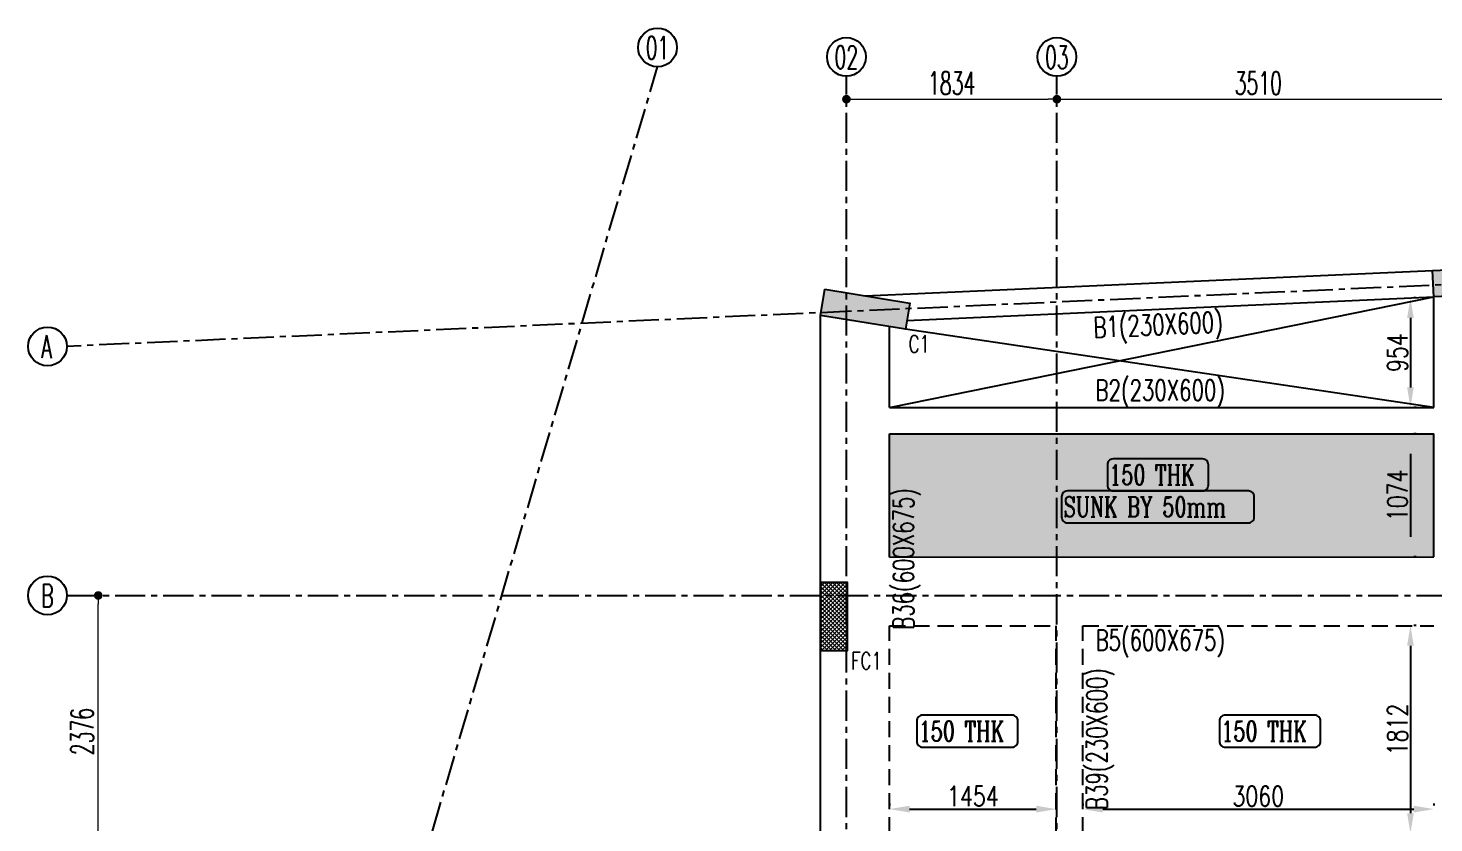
# Model space of a CAD drawing. Header units: inches. Extents: x 5501426 to 5570916, y 463710 to 505098.
# Drawn here: x 5501426 to 5513676, y 498166 to 505098 of the extents above; entities that cross this region are included whole.
import ezdxf

# ---------------------------------------------------------------- set-up
doc = ezdxf.new("R2010")
doc.units = ezdxf.units.IN
doc.header["$LTSCALE"] = 700
doc.header["$MEASUREMENT"] = 0
doc.header["$PDMODE"] = 2
doc.header["$PDSIZE"] = 75
for name, pattern in [('CENTER', [2, 1.25, -0.25, 0.25, -0.25]), ('CONTINULUS', [0]), ('HIDDEN', [0.375, 0.25, -0.125])]:
    doc.linetypes.add(name, pattern=pattern)
doc.layers.get('0').update_dxf_attribs({"color": 1})
doc.layers.get('DEFPOINTS').update_dxf_attribs({"color": 250})
for name, color, linetype in [('STR-Beam', 4, 'Continuous'), ('STR-Beam Number', 6, 'Continuous'), ('STR-Column', 5, 'Continuous'), ('STR-Column Numbers', 1, 'Continuous'), ('STR-Cut out', 248, 'HIDDEN'), ('STR-Dimension', 8, 'Continuous'), ('STR-Grid Circle', 251, 'Continuous'), ('STR-Grid Dim', 251, 'Continuous'), ('STR-Grid Line', 148, 'Continuous'), ('STR-Grid Number', 251, 'Continuous'), ('STR-Hatch', 251, 'Continuous'), ('STR-Text', 150, 'Continuous')]:
    doc.layers.add(name, color=color, linetype=linetype)
doc.layers.add('STR-Column Hatch', color=17, linetype='Continuous', lineweight=5)
doc.styles.add('a-100 txt m', font='romans.shx', dxfattribs={"width": 0.75, "height": 300})
doc.styles.add('DIMTEXT', font='SIMPLEX.shx', dxfattribs={"width": 0.6})
doc.styles.add('ROMANC', font='romanc.shx')
doc.styles.add('ROMANS', font='romans.shx', dxfattribs={"width": 0.75})
doc.dimstyles.new('DESIGN DESK', dxfattribs={"dimtxt": 200, "dimasz": 75, "dimexe": 0.1, "dimexo": 0.1, "dimgap": 0.09, "dimtad": 0, "dimdec": 0, "dimzin": 0, "dimdsep": 46, "dimtxsty": 'DIMTEXT', "dimblk": 'DOT', "dimcen": 0, "dimclrd": 8, "dimclre": 8, "dimclrt": 7, "dimadec": 0, "dimazin": 0, "dimtfac": 1, "dimtdec": 0, "dimtix": 1, "dimtmove": 0, "dimatfit": 3, "dimldrblk": 'ARCHTICK', "dimfxl": 1, "dimtolj": 1, "dimtzin": 0, "dimlwd": 9, "dimlwe": 13, "dimarcsym": 0})
doc.dimstyles.new('SSM', dxfattribs={"dimscale": 10, "dimtxt": 250, "dimasz": 150, "dimexe": 100, "dimexo": 50, "dimgap": 25, "dimtad": 1, "dimdec": 0, "dimzin": 1, "dimdsep": 46, "dimtxsty": 'ROMANS', "dimcen": 5, "dimdle": 75, "dimclrd": 9, "dimclre": 9, "dimclrt": 7, "dimadec": 0, "dimazin": 0, "dimtfac": 1, "dimtdec": 0, "dimtix": 1, "dimtmove": 1, "dimatfit": 3, "dimfxl": 1, "dimtolj": 1, "dimtzin": 1, "dimarcsym": 0})

# ---------------------------------------------------------------- blocks, each defined once
blk = doc.blocks.new('_Dot')
at = {"color": 0, "linetype": 'ByBlock', "lineweight": -2}
blk.add_line((-0.5, 0), (-1, 0), dxfattribs=at)
at = {"color": 0, "linetype": 'ByBlock', "const_width": 0.5}
blk.add_lwpolyline([(-0.25, 0, 1), (0.25, 0, 1)], format="xyb", close=True, dxfattribs=at)
blk = doc.blocks.new('*D4')
at = {"layer": 'DEFPOINTS', "color": 0, "linetype": 'CONTINULUS', "ltscale": 0.05, "transparency": 16777216}
for p in [(5502037, 500150), (5502037, 500150), (5502037, 497775)]:
    blk.add_point(p, dxfattribs=at)
at = {"layer": 'STR-Grid Dim', "color": 251, "lineweight": 13}
for p, q in [((5502037, 500150), (5502037, 500150)), ((5502037, 497775), (5502037, 497775))]:
    blk.add_line(p, q, dxfattribs=at)
at = {"layer": 'STR-Grid Dim', "color": 251, "lineweight": 9}
blk.add_line((5502037, 497850), (5502037, 500075), dxfattribs=at)
at = {"layer": 'STR-Grid Dim', "color": 251, "linetype": 'ByBlock', "lineweight": 9, "ltscale": 0.05, "xscale": 75, "yscale": 75, "zscale": 75}
for p, rotation in [((5502037, 500150), 90), ((5502037, 497775), 270)]:
    blk.add_blockref('_Dot', p, dxfattribs=dict(at, rotation=rotation))
at = {"layer": 'STR-Grid Dim', "color": 251, "linetype": 'CONTINULUS', "ltscale": 0.05, "insert": (5501897, 498963), "char_height": 200, "attachment_point": 5, "rotation": 90, "style": 'DIMTEXT'}
blk.add_mtext('\\A1;2376', dxfattribs=at)
blk = doc.blocks.new('_ARCHTICK')
at = {"color": 0, "linetype": 'ByBlock', "const_width": 0.15}
blk.add_lwpolyline([(-0.5, -0.5), (0.5, 0.5)], dxfattribs=at)
blk = doc.blocks.new('*D9')
at = {"layer": 'DEFPOINTS', "color": 0, "linetype": 'CONTINULUS', "ltscale": 0.05, "transparency": 16777216}
for p in [(5508557, 504478), (5510391, 504478), (5510391, 504478)]:
    blk.add_point(p, dxfattribs=at)
at = {"layer": 'STR-Grid Dim', "color": 251, "lineweight": 13}
for p, q in [((5508557, 504477), (5508557, 504477)), ((5510391, 504477), (5510391, 504477))]:
    blk.add_line(p, q, dxfattribs=at)
at = {"layer": 'STR-Grid Dim', "color": 251, "lineweight": 9}
blk.add_line((5508632, 504478), (5510316, 504478), dxfattribs=at)
at = {"layer": 'STR-Grid Dim', "color": 251, "linetype": 'ByBlock', "lineweight": 9, "ltscale": 0.05, "xscale": 75, "yscale": 75, "zscale": 75, "rotation": 180}
blk.add_blockref('_Dot', (5508557, 504478), dxfattribs=at)
at = {"layer": 'STR-Grid Dim', "color": 251, "linetype": 'ByBlock', "lineweight": 9, "ltscale": 0.05, "xscale": 75, "yscale": 75, "zscale": 75}
blk.add_blockref('_Dot', (5510391, 504478), dxfattribs=at)
at = {"layer": 'STR-Grid Dim', "color": 251, "linetype": 'CONTINULUS', "ltscale": 0.05, "insert": (5509474, 504618), "char_height": 200, "attachment_point": 5, "style": 'DIMTEXT'}
blk.add_mtext('\\A1;1834', dxfattribs=at)
blk = doc.blocks.new('*D10')
at = {"layer": 'DEFPOINTS', "color": 0, "linetype": 'CONTINULUS', "ltscale": 0.05, "transparency": 16777216}
for p in [(5510391, 504478), (5513901, 504478), (5513901, 504478)]:
    blk.add_point(p, dxfattribs=at)
at = {"layer": 'STR-Grid Dim', "color": 251, "lineweight": 13}
for p, q in [((5510391, 504477), (5510391, 504477)), ((5513901, 504477), (5513901, 504477))]:
    blk.add_line(p, q, dxfattribs=at)
at = {"layer": 'STR-Grid Dim', "color": 251, "lineweight": 9}
blk.add_line((5510466, 504478), (5513826, 504478), dxfattribs=at)
at = {"layer": 'STR-Grid Dim', "color": 251, "linetype": 'ByBlock', "lineweight": 9, "ltscale": 0.05, "xscale": 75, "yscale": 75, "zscale": 75, "rotation": 180}
blk.add_blockref('_Dot', (5510391, 504478), dxfattribs=at)
at = {"layer": 'STR-Grid Dim', "color": 251, "linetype": 'ByBlock', "lineweight": 9, "ltscale": 0.05, "xscale": 75, "yscale": 75, "zscale": 75}
blk.add_blockref('_Dot', (5513901, 504478), dxfattribs=at)
at = {"layer": 'STR-Grid Dim', "color": 251, "linetype": 'CONTINULUS', "ltscale": 0.05, "insert": (5512146, 504618), "char_height": 200, "attachment_point": 5, "style": 'DIMTEXT'}
blk.add_mtext('\\A1;3510', dxfattribs=at)
blk = doc.blocks.new('*D37')
at = {"layer": 'DEFPOINTS', "color": 0, "linetype": 'CONTINULUS'}
for p in [(5510616, 498287), (5513676, 498287), (5513676, 498287)]:
    blk.add_point(p, dxfattribs=at)
at = {"layer": 'STR-Dimension', "color": 251, "lineweight": -2}
for p, q in [((5510616, 498337), (5510616, 498317)), ((5510791, 498287), (5513501, 498287)), ((5513676, 498337), (5513676, 498317))]:
    blk.add_line(p, q, dxfattribs=at)
at = {"layer": 'STR-Dimension', "color": 251, "linetype": 'CONTINULUS'}
for points in [[(5510791, 498316), (5510791, 498257), (5510616, 498287)], [(5513501, 498257), (5513501, 498316), (5513676, 498287)]]:
    blk.add_solid(points, dxfattribs=at)
at = {"layer": 'STR-Dimension', "color": 3, "linetype": 'CONTINULUS', "ltscale": 0.05, "insert": (5512146, 498399), "char_height": 175, "attachment_point": 5, "style": 'ROMANS'}
blk.add_mtext('\\A1;3060', dxfattribs=at)
blk = doc.blocks.new('*D38')
at = {"layer": 'DEFPOINTS', "color": 0, "linetype": 'CONTINULUS'}
for p in [(5513472, 499887), (5513472, 498075), (5513472, 498075)]:
    blk.add_point(p, dxfattribs=at)
at = {"layer": 'STR-Dimension', "color": 251, "lineweight": -2}
for p, q in [((5513522, 499887), (5513502, 499887)), ((5513472, 499712), (5513472, 498250)), ((5513522, 498075), (5513502, 498075))]:
    blk.add_line(p, q, dxfattribs=at)
at = {"layer": 'STR-Dimension', "color": 251, "linetype": 'CONTINULUS'}
for points in [[(5513501, 499712), (5513443, 499712), (5513472, 499887)], [(5513443, 498250), (5513501, 498250), (5513472, 498075)]]:
    blk.add_solid(points, dxfattribs=at)
at = {"layer": 'STR-Dimension', "color": 3, "linetype": 'CONTINULUS', "ltscale": 0.05, "insert": (5513359, 498981), "char_height": 175, "attachment_point": 5, "rotation": 90, "style": 'ROMANS'}
blk.add_mtext('\\A1;1812', dxfattribs=at)
blk = doc.blocks.new('*D39')
at = {"layer": 'DEFPOINTS', "color": 0, "linetype": 'CONTINULUS'}
for p in [(5508932, 498287), (5510386, 498287), (5510386, 498287)]:
    blk.add_point(p, dxfattribs=at)
at = {"layer": 'STR-Dimension', "color": 251, "lineweight": -2}
for p, q in [((5508932, 498337), (5508932, 498317)), ((5509107, 498287), (5510211, 498287)), ((5510386, 498337), (5510386, 498317))]:
    blk.add_line(p, q, dxfattribs=at)
at = {"layer": 'STR-Dimension', "color": 251, "linetype": 'CONTINULUS'}
for points in [[(5509107, 498316), (5509107, 498257), (5508932, 498287)], [(5510211, 498257), (5510211, 498316), (5510386, 498287)]]:
    blk.add_solid(points, dxfattribs=at)
at = {"layer": 'STR-Dimension', "color": 3, "linetype": 'CONTINULUS', "ltscale": 0.05, "insert": (5509659, 498399), "char_height": 175, "attachment_point": 5, "style": 'ROMANS'}
blk.add_mtext('\\A1;1454', dxfattribs=at)
blk = doc.blocks.new('*D41')
at = {"layer": 'DEFPOINTS', "color": 0, "linetype": 'CONTINULUS'}
for p in [(5513472, 501560), (5513472, 500486), (5513472, 500486)]:
    blk.add_point(p, dxfattribs=at)
at = {"layer": 'STR-Dimension', "color": 251, "lineweight": -2}
for p, q in [((5513522, 501560), (5513502, 501560)), ((5513472, 501385), (5513472, 500661)), ((5513522, 500486), (5513502, 500486))]:
    blk.add_line(p, q, dxfattribs=at)
at = {"layer": 'STR-Dimension', "color": 251, "linetype": 'CONTINULUS'}
for points in [[(5513501, 501385), (5513443, 501385), (5513472, 501560)], [(5513443, 500661), (5513501, 500661), (5513472, 500486)]]:
    blk.add_solid(points, dxfattribs=at)
at = {"layer": 'STR-Dimension', "color": 3, "linetype": 'CONTINULUS', "ltscale": 0.05, "insert": (5513359, 501023), "char_height": 175, "attachment_point": 5, "rotation": 90, "style": 'ROMANS'}
blk.add_mtext('\\A1;1074', dxfattribs=at)
blk = doc.blocks.new('*D264')
at = {"layer": 'DEFPOINTS', "color": 0, "linetype": 'CONTINULUS'}
for p in [(5513472, 502745), (5513472, 501790), (5513472, 501790)]:
    blk.add_point(p, dxfattribs=at)
at = {"layer": 'STR-Dimension', "color": 251, "lineweight": -2}
for p, q in [((5513522, 502745), (5513502, 502745)), ((5513472, 502570), (5513472, 501965)), ((5513522, 501790), (5513502, 501790))]:
    blk.add_line(p, q, dxfattribs=at)
at = {"layer": 'STR-Dimension', "color": 251, "linetype": 'CONTINULUS'}
for points in [[(5513501, 502570), (5513443, 502570), (5513472, 502745)], [(5513443, 501965), (5513501, 501965), (5513472, 501790)]]:
    blk.add_solid(points, dxfattribs=at)
at = {"layer": 'STR-Dimension', "color": 3, "linetype": 'CONTINULUS', "ltscale": 0.05, "insert": (5513359, 502268), "char_height": 175, "attachment_point": 5, "rotation": 90, "style": 'ROMANS'}
blk.add_mtext('\\A1;954', dxfattribs=at)

msp = doc.modelspace()

# ---------------------------------------------------------------- hatches: boundary and pattern name
at = {"layer": 'STR-Column Hatch'}
h = msp.add_hatch(color=256, dxfattribs=at)
h.dxf.hatch_style = 1
h.paths.add_polyline_path([(5513665.3, 502983.6), (5514414.8, 503017.2), (5514425.1, 502787.4), (5513675.6, 502753.9)])
h = msp.add_hatch(color=256, dxfattribs=at)
h.dxf.hatch_style = 1
h.paths.add_polyline_path([(5508368.7, 502820), (5509109.2, 502699.5), (5509072.3, 502472.5), (5508331.8, 502593)])
h = msp.add_hatch(dxfattribs=at)
h.set_pattern_fill('ANSI37', color=100, scale=200, angle=360)
h.set_pattern_definition([(45, (5537234.099, 1350504.532), (-17.6776695, 17.6776695), []), (135, (5537234.099, 1350504.532), (-17.6776695, -17.6776695), [])])
h.paths.add_polyline_path([(5508333, 499665.9), (5508333, 500265.9), (5508563, 500265.9), (5508563, 499665.9)])
at = {"layer": 'STR-Hatch', "linetype": 'CONTINULUS', "ltscale": 0.05}
h = msp.add_hatch(dxfattribs=at)
h.set_pattern_fill('OCTAGON', color=256, scale=100)
h.set_pattern_definition([(315, (0, 29), (100.0000309, -2e-14), [41.0122, -100.4092]), (0, (29, 0), (100, 100), [42, -58]), (45, (71, 0), (0, 100.0000309), [41.0122, -100.4092]), (135, (100, 71), (-100.0000309, 2e-14), [41.0122, -100.4092]), (225, (29, 100), (-1e-14, -100.0000309), [41.0122, -100.4092]), (270, (0, 71), (100, -100), [42, -58])])
h.paths.add_polyline_path([(5508931.7, 501560.1), (5513676.1, 501560.1), (5513676.1, 500485.9), (5508931.7, 500485.9)])
h.paths.add_polyline_path([(5514276, 501560.1), (5516951, 501560.1), (5516951, 500486.9), (5514276, 500486.9)])
h.paths.add_polyline_path([(5518919, 500265.6), (5518919, 500669.9), (5520459, 500669.9), (5520459, 500265.6), (5521840, 500265.6), (5521974.4, 501560.1), (5517181, 501560.1), (5517181, 500265.6)])

# ---------------------------------------------------------------- linework, layer by layer
at = {"layer": 'STR-Beam', "linetype": 'CONTINULUS', "ltscale": 0.05}
msp.add_line((5508723, 502762.4, -98921.6), (5513665.3, 502983.6, -98921.6), dxfattribs=at)
at = {"layer": 'STR-Beam'}
for p, q in [((5509084.6, 502548.3, -98921.6), (5513675.6, 502753.9, -98921.6)), ((5513676.1, 501790.1, -383.9), (5513676.1, 502753.9, -383.9)), ((5508331.7, 498075.2, -651.4), (5508331.7, 502593, -651.4)), ((5508931.7, 501790.1, -651.4), (5508931.7, 502495.4, -651.4)), ((5508931.7, 501790.1, -651.4), (5513676.1, 501790.1, -651.4)), ((5508931.7, 500484.3, -651.4), (5508931.7, 501560.1, -651.4)), ((5508931.7, 501560.1, -651.4), (5513676.1, 501560.1, -651.4)), ((5513676.1, 500485.9, -383.9), (5513676.1, 501560.1, -383.9)), ((5508931.7, 500484.3, -383.9), (5513676.1, 500485.9, -383.9))]:
    msp.add_line(p, q, dxfattribs=at)
at = {"layer": 'STR-Beam', "linetype": 'HIDDEN', "ltscale": 0.8}
for p, q in [((5508931.7, 499884.3, -383.9), (5510385.8, 499884.8, -383.9)), ((5508931.7, 498075.1, -651.4), (5508931.7, 499884.3, -651.4)), ((5510385.8, 498074.8, -697.7), (5510385.8, 499884.8, -288)), ((5510615.8, 499884.9, -383.9), (5513676.2, 499885.9, -383.9)), ((5510616.1, 498075.1, -697.6), (5510615.8, 499884.9, -288))]:
    msp.add_line(p, q, dxfattribs=at)
at = {"layer": 'STR-Column', "linetype": 'ByBlock'}
for points, elevation in [([(5513665.3, 502983.6), (5514414.8, 503017.2), (5514425.1, 502787.4), (5513675.6, 502753.9)], -98921.6), ([(5508368.7, 502820), (5509109.2, 502699.5), (5509072.3, 502472.5), (5508331.8, 502593)], 13290)]:
    msp.add_lwpolyline(points, close=True, dxfattribs=dict(at, elevation=elevation))
at = {"layer": 'STR-Column', "color": 100, "linetype": 'ByBlock', "elevation": 551.8}
msp.add_lwpolyline([(5508333, 499665.9), (5508333, 500265.9), (5508563, 500265.9), (5508563, 499665.9)], close=True, dxfattribs=at)
at = {"layer": 'STR-Cut out', "linetype": 'CONTINULUS', "ltscale": 0.05}
for p, q in [((5508931.7, 501790.1, -651.4), (5513675.6, 502753.9, -98921.6)), ((5513676.1, 501790.1, -383.9), (5509072.3, 502472.5, 13290))]:
    msp.add_line(p, q, dxfattribs=at)
at = {"layer": 'STR-Grid Circle', "linetype": 'ByBlock', "ltscale": 3}
for centre in [(5506910.8, 504929.1, 283.1), (5508556.7, 504846.9, 601.6), (5510391, 504846.9, 1351.9), (5501594.9, 502321.9, 1033.4), (5501594.9, 500150.4, 1679)]:
    msp.add_circle(centre, 169, dxfattribs=at)
at = {"layer": 'STR-Grid Line', "linetype": 'CENTER', "ltscale": 0.3}
for p, q in [((5508556.7, 488137.6, 370.3), (5508556.7, 504677.9, 601.6)), ((5510391, 488137.6, 1120.7), (5510391, 504677.9, 1351.9)), ((5522866.5, 503266.8, -98921.6), (5501763.9, 502321.9, -98921.6)), ((5501763.9, 500150.4, 1679), (5522866.5, 500150.4, 1679))]:
    msp.add_line(p, q, dxfattribs=at)
at = {"layer": 'STR-Grid Line', "linetype": 'CENTER', "ltscale": 0.3, "elevation": 283.1}
msp.add_lwpolyline([(5502113.1, 488137.6), (5503170, 492051.5), (5506910.8, 504760.1)], dxfattribs=at)
at = {"layer": 'STR-Text', "color": 42, "elevation": 100798.8}
for points in [[(5510880.7, 501061.7), (5511661.3, 501061.7, 0.4142136), (5511711.3, 501111.7), (5511711.3, 501290.6, 0.4142136), (5511661.3, 501340.6), (5510880.7, 501340.6, 0.4142136), (5510830.7, 501290.6), (5510830.7, 501111.7, 0.4142136)], [(5510482.1, 500782.8), (5512059.9, 500782.8, 0.4142136), (5512109.9, 500832.8), (5512109.9, 501011.7, 0.4142136), (5512059.9, 501061.7), (5510482.1, 501061.7, 0.4142136), (5510432.1, 501011.7), (5510432.1, 500832.8, 0.4142136)], [(5509220.2, 498827.1), (5510000.9, 498827.1, 0.4142136), (5510050.9, 498877.1), (5510050.9, 499056, 0.4142136), (5510000.9, 499106), (5509220.2, 499106, 0.4142136), (5509170.2, 499056), (5509170.2, 498877.1, 0.4142136)], [(5511857.2, 498827.1), (5512637.8, 498827.1, 0.4142136), (5512687.8, 498877.1), (5512687.8, 499056, 0.4142136), (5512637.8, 499106), (5511857.2, 499106, 0.4142136), (5511807.2, 499056), (5511807.2, 498877.1, 0.4142136)]]:
    msp.add_lwpolyline(points, format="xyb", close=True, dxfattribs=at)

# ---------------------------------------------------------------- texts
at = {"layer": 'STR-Beam Number', "style": 'ROMANS', "width": 0.7}
for s, rotation, p in [('B1(230X600)', 2.56368, (5510712.9, 502396.9, -90538.8)), ('B36(600X675)', 90, (5509143, 499850.9, 8350.4)), ('B39(230X600)', 90, (5510830.3, 498280.2, 8446.3))]:
    msp.add_text(s, height=180, rotation=rotation, dxfattribs=at).set_placement(p)
for s, p in [('B2(230X600)', (5510727.2, 501850.1, 34516.8)), ('B5(600X675)', (5510727.7, 499671.3, 10043.4))]:
    msp.add_text(s, height=180, dxfattribs=at).set_placement(p)
at = {"layer": 'STR-Column Numbers', "linetype": 'Continuous', "lineweight": 0, "style": 'ROMANC', "width": 0.7}
msp.add_text('C1', height=150, dxfattribs=at).set_placement((5509098.8, 502268, 13051.8))
at = {"layer": 'STR-Column Numbers', "color": 100, "linetype": 'Continuous', "lineweight": 0, "style": 'ROMANC', "width": 0.7}
msp.add_text('FC1', height=150, dxfattribs=at).set_placement((5508598.7, 499505, 700.5))
at = {"layer": 'STR-Grid Number', "style": 'a-100 txt m', "width": 0.6}
for s, p in [('01', (5506807.2, 504825.9, 283.1)), ('02', (5508453.1, 504743.7, 601.6)), ('03', (5510287.5, 504743.7, 1351.9)), ('A', (5501539.1, 502218.7, 1033.4)), ('B', (5501539.1, 500047.2, 1679))]:
    msp.add_text(s, height=200, dxfattribs=at).set_placement(p)
at = {"layer": 'STR-Text', "color": 1, "style": 'ROMANC', "width": 0.7}
for s, p in [('150 THK', (5510847.5, 501114.6, 100798.8)), ('SUNK BY 50mm', (5510449, 500835.7, 100798.8)), ('150 THK', (5509187.1, 498880, 100798.8)), ('150 THK', (5511824.1, 498880, 100798.8))]:
    msp.add_text(s, height=175, dxfattribs=at).set_placement(p)

# ---------------------------------------------------------------- dimensions: what is measured, and where the dimension line sits
at = {"layer": 'STR-Dimension'}
for base, p1, p2, picture, middle in [((5513471.9094, 501790.2943, -112809.4376), (5513471.9094, 502744.7558, -112809.4376), (5513471.9094, 501790.2943, -112809.4376), '*D264', (5513359.4094, 502267.525, -112809.4376)), ((5513471.9, 500485.9, -112541.9), (5513471.9, 501560.1, -112541.9), (5513471.9, 500485.9, -112541.9), '*D41', (5513359.4, 501023, -112541.9)), ((5513471.8, 498075.1, -112914), (5513471.8, 499886.8, -112914), (5513471.8, 498075.1, -112914), '*D38', (5513359.3, 498980.9, -112914))]:
    dim = msp.add_linear_dim(base=base, p1=p1, p2=p2, angle=90, dimstyle='SSM', override={"dimscale": 1, "dimtxt": 175, "dimasz": 175, "dimexe": 30, "dimsah": 1, "dimdle": 30, "dimclrd": 251, "dimclre": 251, "dimclrt": 3}, dxfattribs=at)
    dim.commit()
    dim.dimension.update_dxf_attribs({"geometry": picture, "text_midpoint": middle})
for base, p1, p2, picture, middle in [((5510385.8, 498286.6, -99901.5), (5508931.7, 498286.6, -99901.5), (5510385.8, 498286.6, -99901.5), '*D39', (5509658.7, 498399.1, -99901.5)), ((5513676, 498286.6, -99901.5), (5510616.1, 498286.6, -99901.5), (5513676, 498286.6, -99901.5), '*D37', (5512146, 498399.1, -99901.5))]:
    dim = msp.add_linear_dim(base=base, p1=p1, p2=p2, dimstyle='SSM', override={"dimscale": 1, "dimtxt": 175, "dimasz": 175, "dimexe": 30, "dimsah": 1, "dimdle": 30, "dimclrd": 251, "dimclre": 251, "dimclrt": 3}, dxfattribs=at)
    dim.commit()
    dim.dimension.update_dxf_attribs({"geometry": picture, "text_midpoint": middle})
at = {"layer": 'STR-Grid Dim'}
for base, p1, p2, picture, middle in [((5510391, 504477.5, -98603.1), (5508556.7, 504477.5, -98603.1), (5510391, 504477.5, -98603.1), '*D9', (5509473.9, 504617.5, -98603.1)), ((5513900.9, 504477.5, -97852.8), (5510391, 504477.5, -97852.8), (5513900.9, 504477.5, -97852.8), '*D10', (5512146, 504617.5, -97852.8))]:
    dim = msp.add_linear_dim(base=base, p1=p1, p2=p2, dimstyle='DESIGN DESK', override={"dimgap": 40, "dimtad": 1, "dimpost": '\\X', "dimclrd": 251, "dimclre": 251, "dimclrt": 251, "dimfxl": 0, "dimarcsym": 1}, dxfattribs=at)
    dim.commit()
    dim.dimension.update_dxf_attribs({"geometry": picture, "text_midpoint": middle})
dim = msp.add_linear_dim(base=(5502036.9545, 500150.4196, -98921.6166), p1=(5502036.9545, 497774.862, -98921.6166), p2=(5502036.9545, 500150.4196, -98921.6166), angle=90, dimstyle='DESIGN DESK', override={"dimgap": 40, "dimtad": 1, "dimpost": '\\X', "dimclrd": 251, "dimclre": 251, "dimclrt": 251, "dimfxl": 0, "dimarcsym": 1}, dxfattribs=at)
dim.commit()
dim.dimension.update_dxf_attribs({"geometry": '*D4', "text_midpoint": (5501896.9545, 498962.6408, -98921.6166)})

doc.saveas('drawing.dxf')
